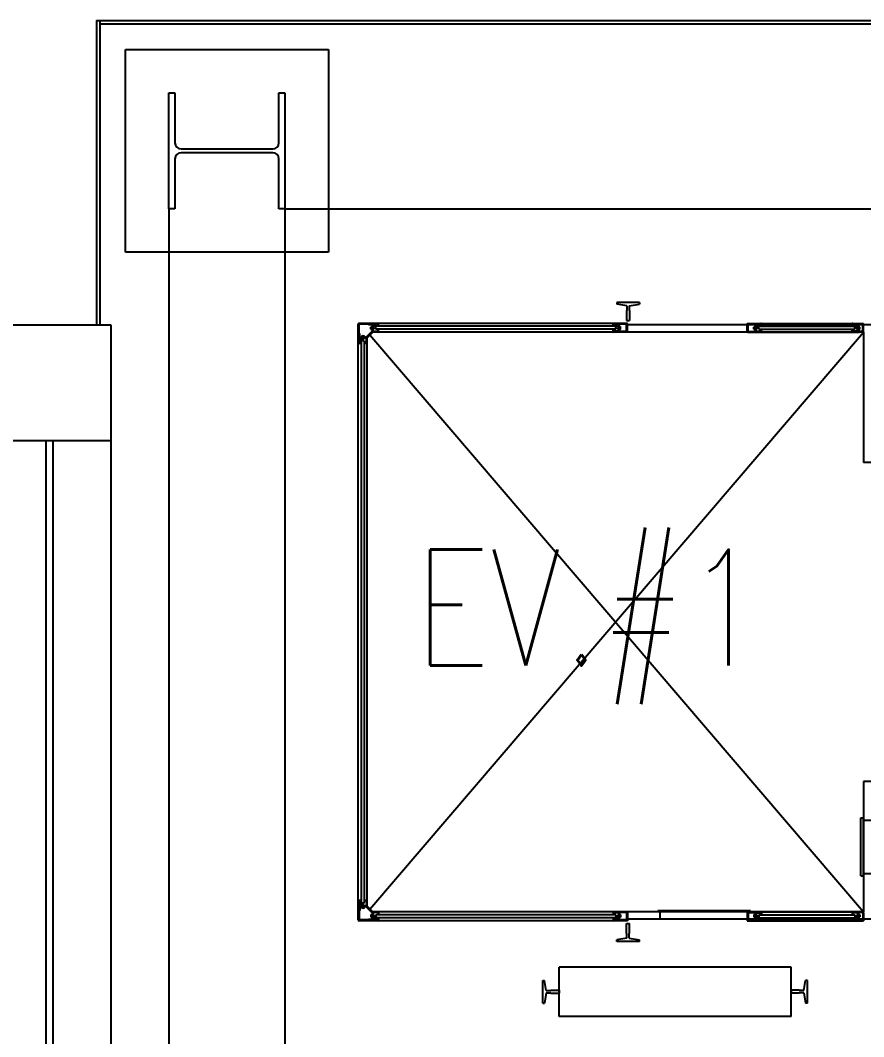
# Model space of a CAD drawing. Header units: millimetres. Extents: x 592430 to 684586, y -483905 to -416366.
# Drawn here: x 630671 to 633578, y -453513 to -450008 of the extents above; entities that cross this region are included whole.
import ezdxf
from ezdxf.enums import TextEntityAlignment as Align

# ---------------------------------------------------------------- set-up
doc = ezdxf.new("R2010")
doc.units = ezdxf.units.MM
doc.header["$LTSCALE"] = 500
for name, color, linetype in [('A-ELEV-FIXT', 5, 'Continuous'), ('ARCH', 9, 'Continuous'), ('TXT', 7, 'Continuous')]:
    doc.layers.add(name, color=color, linetype=linetype)
doc.styles.add('GHD', font='simple.shx', dxfattribs={"bigfont": 'whgtxt.shx'})

msp = doc.modelspace()

# ---------------------------------------------------------------- linework, layer by layer
at = {"layer": 'A-ELEV-FIXT', "color": 9}
for p, q in [((632726.8, -450981.5), (632726.8, -450987.5)), ((632804.8, -450981.5), (632726.8, -450981.5)), ((632761.8, -450993.5), (632726.8, -450987.5)), ((632769.8, -450993.5), (632804.8, -450987.5)), ((632804.8, -450981.5), (632804.8, -450987.5)), ((632760.8, -451009.5), (632760.8, -451043.5)), ((632761.8, -451009.5), (632760.8, -451009.5)), ((632761.8, -450993.5), (632761.8, -451009.5)), ((632769.8, -450993.5), (632769.8, -451009.5)), ((632770.8, -451009.5), (632769.8, -451009.5)), ((632770.8, -451009.5), (632770.8, -451043.5)), ((631835.8, -453111), (631835.8, -451056)), ((631837.3, -451121), (631837.3, -451056)), ((632763.8, -451053.5), (631838.3, -451053.5)), ((631903.3, -451055), (631838.3, -451055)), ((631838.9, -451100.9), (631838.9, -451057.6)), ((631883.2, -451056.6), (631839.9, -451056.6)), ((631870.8, -451058.2), (631870.8, -451056.6)), ((631883.2, -451058.2), (631870.8, -451058.2)), ((631879.3, -451056.6), (631879.3, -451055)), ((631904.3, -451063.5), (631904.3, -451056)), ((631905.8, -451063.5), (631905.8, -451056)), ((632713.8, -451063.5), (632713.8, -451056)), ((632715.3, -451063.5), (632715.3, -451056)), ((632763.8, -451055), (632716.3, -451055)), ((632733.8, -451079.4), (632733.8, -451057.6)), ((632735.4, -451079.4), (632735.4, -451057.6)), ((632759.7, -451056.6), (632736.4, -451056.6)), ((632760.7, -451080), (632760.7, -451057.6)), ((632760.8, -451043.5), (632770.8, -451043.5)), ((632762.3, -451081), (632762.3, -451057.6)), ((632763.8, -451055), (632763.8, -451053.5)), ((633176.1, -451053.5), (633577.8, -451053.5)), ((633176.1, -451055), (633176.1, -451053.5)), ((633176.1, -451055), (633223.6, -451055)), ((633177.6, -451081), (633177.6, -451057.6)), ((633179.2, -451080), (633179.2, -451057.6)), ((633180.2, -451056.6), (633203.5, -451056.6)), ((633204.5, -451079.4), (633204.5, -451057.6)), ((633206.1, -451079.4), (633206.1, -451057.6)), ((633224.6, -451063.5), (633224.6, -451056)), ((633226.1, -451063.5), (633226.1, -451056)), ((633537.8, -451063.5), (633537.8, -451056)), ((633539.3, -451063.5), (633539.3, -451056)), ((633577.8, -451055), (633540.3, -451055)), ((633557.8, -451079.4), (633557.8, -451057.6)), ((633559.4, -451079.4), (633559.4, -451057.6)), ((633573.7, -451056.6), (633560.4, -451056.6)), ((633574.7, -451080), (633574.7, -451057.6)), ((633576.3, -451081), (633576.3, -451057.6)), ((633577.8, -451055), (633577.8, -451053.5)), ((631840.5, -451088.5), (631838.9, -451088.5)), ((631840.5, -451100.9), (631840.5, -451088.5)), ((631863.3, -451101.6), (631883.9, -451081)), ((631864.4, -451102.7), (631885, -451082.1)), ((631866.1, -451103.2), (631885.5, -451083.7)), ((631875.8, -453073.5), (633577.8, -451083.5)), ((631875.8, -451093.5), (633577.8, -453083.5)), ((631879.4, -451073.3), (631879.4, -451066.4)), ((631880.2, -451065.2), (631882.9, -451065.2)), ((631882.9, -451067.5), (631880.2, -451067.5)), ((631882.9, -451072.2), (631880.2, -451072.2)), ((631880.2, -451074.5), (631882.9, -451074.5)), ((631884.2, -451064.9), (631882.9, -451064.9)), ((631882.9, -451074.9), (631882.9, -451064.9)), ((631884.2, -451069.9), (631882.9, -451068.6)), ((631884.2, -451071.1), (631882.9, -451069.9)), ((631884.2, -451074.9), (631882.9, -451074.9)), ((631884.2, -451080.3), (631884.2, -451059.2)), ((631885.8, -451080.3), (631885.8, -451059.2)), ((631887.4, -451077.9), (631885.8, -451077.9)), ((631903.3, -451082), (631886.2, -451082)), ((632761.3, -451083.5), (631886.2, -451083.5)), ((631887.4, -451077.9), (631887.4, -451064.5)), ((631889.7, -451067.4), (631887.4, -451067.4)), ((631890.5, -451068.2), (631887.4, -451068.2)), ((631890.5, -451071.6), (631887.4, -451071.6)), ((631889.7, -451072.4), (631887.4, -451072.4)), ((631900.8, -451061.9), (631888.4, -451061.9)), ((632731.2, -451063.5), (631888.4, -451063.5)), ((631889.7, -451067.4), (631890.5, -451068.2)), ((631889.7, -451072.4), (631889.7, -451067.4)), ((631890.5, -451071.6), (631889.7, -451072.4)), ((631890.5, -451071.6), (631890.5, -451068.2)), ((631895.8, -451073.5), (631895.8, -451063.5)), ((632723.8, -451073.5), (631895.8, -451073.5)), ((631900.8, -451063.5), (631900.8, -451061.9)), ((631904.3, -451081), (631904.3, -451073.5)), ((631905.8, -451081), (631905.8, -451073.5)), ((632713.8, -451081), (632713.8, -451073.5)), ((632715.3, -451081), (632715.3, -451073.5)), ((632761.3, -451082), (632716.3, -451082)), ((632732.8, -451080.4), (632716.8, -451080.4)), ((632716.8, -451082), (632716.8, -451080.4)), ((632731.2, -451061.9), (632718.8, -451061.9)), ((632718.8, -451063.5), (632718.8, -451061.9)), ((632723.8, -451073.5), (632723.8, -451063.5)), ((632729.9, -451067.4), (632729.1, -451068.2)), ((632729.1, -451071.6), (632729.1, -451068.2)), ((632729.1, -451068.2), (632732.2, -451068.2)), ((632729.1, -451071.6), (632732.2, -451071.6)), ((632729.1, -451071.6), (632729.9, -451072.4)), ((632729.9, -451072.4), (632729.9, -451067.4)), ((632729.9, -451067.4), (632732.2, -451067.4)), ((632729.9, -451072.4), (632732.2, -451072.4)), ((632732.2, -451077.9), (632732.2, -451064.5)), ((632732.2, -451077.9), (632732.2, -451064.5)), ((632732.2, -451077.9), (632733.8, -451077.9)), ((632735.4, -451064.9), (632736.7, -451064.9)), ((632735.4, -451069.9), (632736.7, -451068.6)), ((632735.4, -451071.1), (632736.7, -451069.9)), ((632735.4, -451074.9), (632736.7, -451074.9)), ((632736.7, -451074.9), (632736.7, -451064.9)), ((632739.4, -451065.2), (632736.7, -451065.2)), ((632736.7, -451067.5), (632739.4, -451067.5)), ((632736.7, -451072.2), (632739.4, -451072.2)), ((632739.4, -451074.5), (632736.7, -451074.5)), ((632740.2, -451073.3), (632740.2, -451066.4)), ((632762.3, -451080), (632760.7, -451080)), ((633577.8, -451083.5), (632761.3, -451083.5)), ((632763.8, -451058.5), (632762.3, -451058.5)), ((633717.8, -451058.5), (632763.8, -451058.5)), ((632763.8, -451081), (632763.8, -451058.5)), ((633176.1, -451081), (633176.1, -451058.5)), ((633176.1, -451058.5), (633177.6, -451058.5)), ((633176.1, -451058.5), (633177.6, -451058.5)), ((633177.6, -451080), (633179.2, -451080)), ((633178.6, -451082), (633223.6, -451082)), ((633178.6, -451083.5), (633564, -451083.5)), ((633199.7, -451073.3), (633199.7, -451066.4)), ((633200.5, -451065.2), (633203.2, -451065.2)), ((633203.2, -451067.5), (633200.5, -451067.5)), ((633203.2, -451072.2), (633200.5, -451072.2)), ((633200.5, -451074.5), (633203.2, -451074.5)), ((633203.2, -451074.9), (633203.2, -451064.9)), ((633204.5, -451064.9), (633203.2, -451064.9)), ((633204.5, -451069.9), (633203.2, -451068.6)), ((633204.5, -451071.1), (633203.2, -451069.9)), ((633204.5, -451074.9), (633203.2, -451074.9)), ((633207.7, -451077.9), (633206.1, -451077.9)), ((633207.1, -451080.4), (633223.1, -451080.4)), ((633207.7, -451077.9), (633207.7, -451064.5)), ((633207.7, -451077.9), (633207.7, -451064.5)), ((633210, -451067.4), (633207.7, -451067.4)), ((633210.8, -451068.2), (633207.7, -451068.2)), ((633210.8, -451071.6), (633207.7, -451071.6)), ((633210, -451072.4), (633207.7, -451072.4)), ((633208.7, -451061.9), (633221.1, -451061.9)), ((633208.7, -451063.5), (633555.2, -451063.5)), ((633210, -451072.4), (633210, -451067.4)), ((633210, -451067.4), (633210.8, -451068.2)), ((633210.8, -451071.6), (633210, -451072.4)), ((633210.8, -451071.6), (633210.8, -451068.2)), ((633216.1, -451073.5), (633216.1, -451063.5)), ((633216.1, -451073.5), (633547.8, -451073.5)), ((633221.1, -451063.5), (633221.1, -451061.9)), ((633223.1, -451082), (633223.1, -451080.4)), ((633224.6, -451081), (633224.6, -451073.5)), ((633226.1, -451081), (633226.1, -451073.5)), ((633537.8, -451081), (633537.8, -451073.5)), ((633539.3, -451081), (633539.3, -451073.5)), ((633575.3, -451082), (633540.3, -451082)), ((633540.8, -451082), (633540.8, -451080.4)), ((633556.8, -451080.4), (633540.8, -451080.4)), ((633542.8, -451063.5), (633542.8, -451061.9)), ((633555.2, -451061.9), (633542.8, -451061.9)), ((633547.8, -451073.5), (633547.8, -451063.5)), ((633553.9, -451067.4), (633553.1, -451068.2)), ((633553.1, -451071.6), (633553.1, -451068.2)), ((633553.1, -451068.2), (633556.2, -451068.2)), ((633553.1, -451071.6), (633556.2, -451071.6)), ((633553.1, -451071.6), (633553.9, -451072.4)), ((633553.9, -451067.4), (633556.2, -451067.4)), ((633553.9, -451072.4), (633553.9, -451067.4)), ((633553.9, -451072.4), (633556.2, -451072.4)), ((633556.2, -451077.9), (633556.2, -451064.5)), ((633556.2, -451077.9), (633556.2, -451064.5)), ((633556.2, -451077.9), (633557.8, -451077.9)), ((633559.4, -451064.9), (633560.7, -451064.9)), ((633559.4, -451069.9), (633560.7, -451068.6)), ((633559.4, -451071.1), (633560.7, -451069.9)), ((633559.4, -451074.9), (633560.7, -451074.9)), ((633560.7, -451074.9), (633560.7, -451064.9)), ((633563.4, -451065.2), (633560.7, -451065.2)), ((633560.7, -451067.5), (633563.4, -451067.5)), ((633560.7, -451072.2), (633563.4, -451072.2)), ((633563.4, -451074.5), (633560.7, -451074.5)), ((633564.2, -451073.3), (633564.2, -451066.4)), ((633576.3, -451080), (633574.7, -451080)), ((633577.8, -451058.5), (633576.3, -451058.5)), ((633577.8, -451081), (633577.8, -451058.5)), ((633577.8, -451083.5), (633577.8, -451533.5)), ((631838.9, -451097), (631837.3, -451097)), ((631845.8, -451122), (631838.3, -451122)), ((631845.8, -451123.5), (631838.3, -451123.5)), ((631862.6, -451101.9), (631841.5, -451101.9)), ((631862.6, -451103.5), (631841.5, -451103.5)), ((631844.2, -451118.5), (631844.2, -451106.1)), ((631845.8, -451118.5), (631844.2, -451118.5)), ((631845.8, -451106.1), (631845.8, -453060.8)), ((631855.8, -451113.5), (631845.8, -451113.5)), ((631860.2, -451105.1), (631846.8, -451105.1)), ((631847.2, -451101.9), (631847.2, -451100.6)), ((631857.2, -451100.6), (631847.2, -451100.6)), ((631847.5, -451097.9), (631847.5, -451100.6)), ((631855.6, -451097.1), (631848.7, -451097.1)), ((631849.7, -451107.4), (631849.7, -451105.1)), ((631849.7, -451107.4), (631850.5, -451108.2)), ((631854.7, -451107.4), (631849.7, -451107.4)), ((631849.9, -451100.6), (631849.9, -451097.9)), ((631850.5, -451108.2), (631850.5, -451105.1)), ((631853.9, -451108.2), (631850.5, -451108.2)), ((631852.2, -451101.9), (631851, -451100.6)), ((631853.4, -451101.9), (631852.2, -451100.6)), ((631853.9, -451108.2), (631853.9, -451105.1)), ((631853.9, -451108.2), (631854.7, -451107.4)), ((631854.5, -451100.6), (631854.5, -451097.9)), ((631854.7, -451107.4), (631854.7, -451105.1)), ((631855.8, -451113.5), (631855.8, -453053.4)), ((631863.3, -451122), (631855.8, -451122)), ((631863.3, -451123.5), (631855.8, -451123.5)), ((631856.8, -451097.9), (631856.8, -451100.6)), ((631857.2, -451101.9), (631857.2, -451100.6)), ((631860.2, -451105.1), (631860.2, -451103.5)), ((631864.3, -451121), (631864.3, -451103.9)), ((631865.8, -453063), (631865.8, -451103.9)), ((633657.8, -451533.5), (633577.8, -451533.5)), ((633577.8, -452633.5), (633577.8, -453083.5)), ((633657.8, -452633.5), (633577.8, -452633.5)), ((633568.1, -452958.5), (633568.1, -452758.4)), ((633568.1, -452758.4), (633577.8, -452758.4)), ((633577.8, -452958.5), (633577.8, -452758.4)), ((633577.8, -452766.4), (633629.8, -452766.4)), ((633577.8, -452950.5), (633629.8, -452950.5)), ((633568.1, -452958.5), (633577.8, -452958.5)), ((631837.3, -453046), (631837.3, -453111)), ((631845.8, -453043.5), (631838.3, -453043.5)), ((631845.8, -453045), (631838.3, -453045)), ((631844.2, -453048.5), (631844.2, -453060.9)), ((631845.8, -453048.5), (631844.2, -453048.5)), ((631855.8, -453053.5), (631845.8, -453053.5)), ((631863.3, -453043.5), (631855.8, -453043.5)), ((631863.3, -453045), (631855.8, -453045)), ((631864.3, -453046), (631864.3, -453063)), ((631838.9, -453070), (631837.3, -453070)), ((631838.9, -453066.1), (631838.9, -453109.4)), ((631840.5, -453078.5), (631838.9, -453078.5)), ((631840.5, -453066.1), (631840.5, -453078.5)), ((631862.6, -453063.5), (631841.5, -453063.5)), ((631862.6, -453065.1), (631841.5, -453065.1)), ((631860.2, -453061.9), (631846.8, -453061.9)), ((631847.2, -453065.1), (631847.2, -453066.4)), ((631857.2, -453066.4), (631847.2, -453066.4)), ((631847.5, -453069.1), (631847.5, -453066.4)), ((631855.6, -453069.9), (631848.7, -453069.9)), ((631849.7, -453059.6), (631850.5, -453058.8)), ((631849.7, -453059.6), (631849.7, -453061.9)), ((631854.7, -453059.6), (631849.7, -453059.6)), ((631849.9, -453066.4), (631849.9, -453069.1)), ((631850.5, -453058.8), (631850.5, -453061.9)), ((631853.9, -453058.8), (631850.5, -453058.8)), ((631852.2, -453065.1), (631851, -453066.4)), ((631853.4, -453065.1), (631852.2, -453066.4)), ((631853.9, -453058.8), (631854.7, -453059.6)), ((631853.9, -453058.8), (631853.9, -453061.9)), ((631854.5, -453066.4), (631854.5, -453069.1)), ((631854.7, -453059.6), (631854.7, -453061.9)), ((631856.8, -453069.1), (631856.8, -453066.4)), ((631857.2, -453065.1), (631857.2, -453066.4)), ((631860.2, -453061.9), (631860.2, -453063.5)), ((631863.3, -453065.3), (631883.9, -453085.9)), ((631864.4, -453064.2), (631885, -453084.8)), ((631866.1, -453063.7), (631885.5, -453083.2)), ((631884.2, -453086.7), (631884.2, -453107.8)), ((631885.8, -453086.7), (631885.8, -453107.8)), ((631887.4, -453089.1), (631885.8, -453089.1)), ((633577.8, -453083.5), (631886.2, -453083.5)), ((632761.3, -453083.5), (631886.2, -453083.5)), ((631903.3, -453085), (631886.2, -453085)), ((631887.4, -453089.1), (631887.4, -453102.5)), ((631904.3, -453086), (631904.3, -453093.5)), ((631905.8, -453086), (631905.8, -453093.5)), ((632713.8, -453086), (632713.8, -453093.5)), ((632715.3, -453086), (632715.3, -453093.5)), ((632761.3, -453085), (632716.3, -453085)), ((632716.8, -453085), (632716.8, -453086.6)), ((632732.8, -453086.6), (632716.8, -453086.6)), ((632732.2, -453089.1), (632733.8, -453089.1)), ((632732.2, -453089.1), (632732.2, -453102.5)), ((632732.2, -453089.1), (632732.2, -453102.5)), ((632733.8, -453087.6), (632733.8, -453109.4)), ((632735.4, -453087.6), (632735.4, -453109.4)), ((632760.7, -453087), (632760.7, -453109.4)), ((632762.3, -453087), (632760.7, -453087)), ((632762.3, -453086), (632762.3, -453109.4)), ((632763.8, -453086), (632763.8, -453108.5)), ((633187.8, -453079.5), (632867.8, -453079.5)), ((633187.8, -453079.5), (632867.8, -453079.5)), ((632867.8, -453079.5), (632867.8, -453083.5)), ((632867.8, -453079.5), (632867.8, -453083.5)), ((633187.8, -453083.5), (632867.8, -453083.5)), ((633187.8, -453083.5), (632867.8, -453083.5)), ((632875.8, -453083.5), (632875.8, -453108.5)), ((632875.8, -453083.5), (632875.8, -453108.5)), ((633176.1, -453086), (633176.1, -453108.5)), ((633177.6, -453086), (633177.6, -453109.4)), ((633177.6, -453087), (633179.2, -453087)), ((633178.6, -453083.5), (633564, -453083.5)), ((633178.6, -453085), (633223.6, -453085)), ((633179.2, -453087), (633179.2, -453109.4)), ((633179.8, -453083.5), (633179.8, -453108.5)), ((633179.8, -453083.5), (633179.8, -453108.5)), ((633187.8, -453079.5), (633187.8, -453083.5)), ((633187.8, -453079.5), (633187.8, -453083.5)), ((633204.5, -453087.6), (633204.5, -453109.4)), ((633206.1, -453087.6), (633206.1, -453109.4)), ((633207.7, -453089.1), (633206.1, -453089.1)), ((633207.1, -453086.6), (633223.1, -453086.6)), ((633207.7, -453089.1), (633207.7, -453102.5)), ((633207.7, -453089.1), (633207.7, -453102.5)), ((633223.1, -453085), (633223.1, -453086.6)), ((633224.6, -453086), (633224.6, -453093.5)), ((633226.1, -453086), (633226.1, -453093.5)), ((633537.8, -453086), (633537.8, -453093.5)), ((633539.3, -453086), (633539.3, -453093.5)), ((633575.3, -453085), (633540.3, -453085)), ((633540.8, -453085), (633540.8, -453086.6)), ((633556.8, -453086.6), (633540.8, -453086.6)), ((633556.2, -453089.1), (633556.2, -453102.5)), ((633556.2, -453089.1), (633556.2, -453102.5)), ((633556.2, -453089.1), (633557.8, -453089.1)), ((633557.8, -453087.6), (633557.8, -453109.4)), ((633559.4, -453087.6), (633559.4, -453109.4)), ((633574.7, -453087), (633574.7, -453109.4)), ((633576.3, -453087), (633574.7, -453087)), ((633576.3, -453086), (633576.3, -453109.4)), ((633577.8, -453086), (633577.8, -453108.5)), ((631903.3, -453112), (631838.3, -453112)), ((632763.8, -453113.5), (631838.3, -453113.5)), ((631883.2, -453110.4), (631839.9, -453110.4)), ((631883.2, -453108.8), (631870.8, -453108.8)), ((631870.8, -453108.8), (631870.8, -453110.4)), ((631879.3, -453110.4), (631879.3, -453112)), ((631879.4, -453093.6), (631879.4, -453100.5)), ((631880.2, -453092.4), (631882.9, -453092.4)), ((631882.9, -453094.7), (631880.2, -453094.7)), ((631882.9, -453099.4), (631880.2, -453099.4)), ((631880.2, -453101.7), (631882.9, -453101.7)), ((631884.2, -453092.1), (631882.9, -453092.1)), ((631882.9, -453092.1), (631882.9, -453102.1)), ((631884.2, -453095.8), (631882.9, -453097.1)), ((631884.2, -453097.1), (631882.9, -453098.3)), ((631884.2, -453102.1), (631882.9, -453102.1)), ((631889.7, -453094.6), (631887.4, -453094.6)), ((631890.5, -453095.4), (631887.4, -453095.4)), ((631890.5, -453098.8), (631887.4, -453098.8)), ((631889.7, -453099.6), (631887.4, -453099.6)), ((632731.2, -453103.5), (631888.4, -453103.5)), ((631900.8, -453105.1), (631888.4, -453105.1)), ((631890.5, -453095.4), (631889.7, -453094.6)), ((631889.7, -453094.6), (631889.7, -453099.6)), ((631889.7, -453099.6), (631890.5, -453098.8)), ((631890.5, -453095.4), (631890.5, -453098.8)), ((632723.8, -453093.5), (631895.8, -453093.5)), ((631895.8, -453093.5), (631895.8, -453103.5)), ((631900.8, -453103.5), (631900.8, -453105.1)), ((631904.3, -453103.5), (631904.3, -453111)), ((631905.8, -453103.5), (631905.8, -453111)), ((632713.8, -453103.5), (632713.8, -453111)), ((632715.3, -453103.5), (632715.3, -453111)), ((632763.8, -453112), (632716.3, -453112)), ((632718.8, -453103.5), (632718.8, -453105.1)), ((632731.2, -453105.1), (632718.8, -453105.1)), ((632723.8, -453093.5), (632723.8, -453103.5)), ((632729.1, -453095.4), (632729.9, -453094.6)), ((632729.1, -453095.4), (632732.2, -453095.4)), ((632729.1, -453095.4), (632729.1, -453098.8)), ((632729.9, -453099.6), (632729.1, -453098.8)), ((632729.1, -453098.8), (632732.2, -453098.8)), ((632729.9, -453094.6), (632732.2, -453094.6)), ((632729.9, -453094.6), (632729.9, -453099.6)), ((632729.9, -453099.6), (632732.2, -453099.6)), ((632735.4, -453092.1), (632736.7, -453092.1)), ((632735.4, -453095.8), (632736.7, -453097.1)), ((632735.4, -453097.1), (632736.7, -453098.3)), ((632735.4, -453102.1), (632736.7, -453102.1)), ((632759.7, -453110.4), (632736.4, -453110.4)), ((632736.7, -453092.1), (632736.7, -453102.1)), ((632739.4, -453092.4), (632736.7, -453092.4)), ((632736.7, -453094.7), (632739.4, -453094.7)), ((632736.7, -453099.4), (632739.4, -453099.4)), ((632739.4, -453101.7), (632736.7, -453101.7)), ((632740.2, -453093.6), (632740.2, -453100.5)), ((632760.8, -453123.5), (632770.8, -453123.5)), ((632760.8, -453157.5), (632760.8, -453123.5)), ((632763.8, -453108.5), (632762.3, -453108.5)), ((633717.8, -453108.5), (632763.8, -453108.5)), ((632763.8, -453112), (632763.8, -453113.5)), ((632770.8, -453157.5), (632770.8, -453123.5)), ((633179.8, -453108.5), (632875.8, -453108.5)), ((633179.8, -453108.5), (632875.8, -453108.5)), ((633176.1, -453108.5), (633177.6, -453108.5)), ((633176.1, -453108.5), (633177.6, -453108.5)), ((633176.1, -453112), (633176.1, -453113.5)), ((633176.1, -453112), (633223.6, -453112)), ((633176.1, -453113.5), (633577.8, -453113.5)), ((633180.2, -453110.4), (633203.5, -453110.4)), ((633199.7, -453093.6), (633199.7, -453100.5)), ((633200.5, -453092.4), (633203.2, -453092.4)), ((633203.2, -453094.7), (633200.5, -453094.7)), ((633203.2, -453099.4), (633200.5, -453099.4)), ((633200.5, -453101.7), (633203.2, -453101.7)), ((633203.2, -453092.1), (633203.2, -453102.1)), ((633204.5, -453092.1), (633203.2, -453092.1)), ((633204.5, -453095.8), (633203.2, -453097.1)), ((633204.5, -453097.1), (633203.2, -453098.3)), ((633204.5, -453102.1), (633203.2, -453102.1)), ((633210, -453094.6), (633207.7, -453094.6)), ((633210.8, -453095.4), (633207.7, -453095.4)), ((633210.8, -453098.8), (633207.7, -453098.8)), ((633210, -453099.6), (633207.7, -453099.6)), ((633208.7, -453103.5), (633555.2, -453103.5)), ((633208.7, -453105.1), (633221.1, -453105.1)), ((633210, -453094.6), (633210, -453099.6)), ((633210.8, -453095.4), (633210, -453094.6)), ((633210, -453099.6), (633210.8, -453098.8)), ((633210.8, -453095.4), (633210.8, -453098.8)), ((633216.1, -453093.5), (633547.8, -453093.5)), ((633216.1, -453093.5), (633216.1, -453103.5)), ((633221.1, -453103.5), (633221.1, -453105.1)), ((633224.6, -453103.5), (633224.6, -453111)), ((633226.1, -453103.5), (633226.1, -453111)), ((633537.8, -453103.5), (633537.8, -453111)), ((633539.3, -453103.5), (633539.3, -453111)), ((633577.8, -453112), (633540.3, -453112)), ((633542.8, -453103.5), (633542.8, -453105.1)), ((633555.2, -453105.1), (633542.8, -453105.1)), ((633547.8, -453093.5), (633547.8, -453103.5)), ((633553.1, -453095.4), (633553.9, -453094.6)), ((633553.1, -453095.4), (633556.2, -453095.4)), ((633553.1, -453095.4), (633553.1, -453098.8)), ((633553.9, -453099.6), (633553.1, -453098.8)), ((633553.1, -453098.8), (633556.2, -453098.8)), ((633553.9, -453094.6), (633553.9, -453099.6)), ((633553.9, -453094.6), (633556.2, -453094.6)), ((633553.9, -453099.6), (633556.2, -453099.6)), ((633559.4, -453092.1), (633560.7, -453092.1)), ((633559.4, -453095.8), (633560.7, -453097.1)), ((633559.4, -453097.1), (633560.7, -453098.3)), ((633559.4, -453102.1), (633560.7, -453102.1)), ((633573.7, -453110.4), (633560.4, -453110.4)), ((633560.7, -453092.1), (633560.7, -453102.1)), ((633563.4, -453092.4), (633560.7, -453092.4)), ((633560.7, -453094.7), (633563.4, -453094.7)), ((633560.7, -453099.4), (633563.4, -453099.4)), ((633563.4, -453101.7), (633560.7, -453101.7)), ((633564.2, -453093.6), (633564.2, -453100.5)), ((633577.8, -453108.5), (633576.3, -453108.5)), ((633577.8, -453112), (633577.8, -453113.5)), ((632761.8, -453157.5), (632760.8, -453157.5)), ((632761.8, -453173.5), (632761.8, -453157.5)), ((632769.8, -453173.5), (632769.8, -453157.5)), ((632770.8, -453157.5), (632769.8, -453157.5)), ((632761.8, -453173.5), (632726.8, -453179.5)), ((632726.8, -453185.5), (632726.8, -453179.5)), ((632804.8, -453185.5), (632726.8, -453185.5)), ((632769.8, -453173.5), (632804.8, -453179.5)), ((632804.8, -453185.5), (632804.8, -453179.5)), ((633327.8, -453273.5), (632527.8, -453273.5)), ((632527.8, -453443.5), (632527.8, -453273.5)), ((633327.8, -453443.5), (633327.8, -453273.5)), ((632471.8, -453397.5), (632471.8, -453319.5)), ((632471.8, -453319.5), (632477.8, -453319.5)), ((632471.8, -453397.5), (632471.8, -453319.5)), ((632471.8, -453319.5), (632477.8, -453319.5)), ((632483.8, -453354.5), (632477.8, -453319.5)), ((632483.8, -453354.5), (632477.8, -453319.5)), ((633371.8, -453354.5), (633377.8, -453319.5)), ((633371.8, -453354.5), (633377.8, -453319.5)), ((633383.8, -453319.5), (633377.8, -453319.5)), ((633383.8, -453319.5), (633377.8, -453319.5)), ((633383.8, -453397.5), (633383.8, -453319.5)), ((633383.8, -453397.5), (633383.8, -453319.5)), ((632483.8, -453362.5), (632477.8, -453397.5)), ((632483.8, -453362.5), (632477.8, -453397.5)), ((632483.8, -453354.5), (632499.8, -453354.5)), ((632483.8, -453354.5), (632499.8, -453354.5)), ((632483.8, -453362.5), (632499.8, -453362.5)), ((632483.8, -453362.5), (632499.8, -453362.5)), ((632499.8, -453353.5), (632527.8, -453353.5)), ((632499.8, -453354.5), (632499.8, -453353.5)), ((632499.8, -453353.5), (632527.8, -453353.5)), ((632499.8, -453354.5), (632499.8, -453353.5)), ((632499.8, -453363.5), (632499.8, -453362.5)), ((632499.8, -453363.5), (632499.8, -453362.5)), ((632499.8, -453363.5), (632527.8, -453363.5)), ((632499.8, -453363.5), (632527.8, -453363.5)), ((632527.8, -453353.5), (632527.8, -453363.5)), ((632527.8, -453353.5), (632527.8, -453363.5)), ((633355.8, -453353.5), (633327.8, -453353.5)), ((633327.8, -453353.5), (633327.8, -453363.5)), ((633355.8, -453353.5), (633327.8, -453353.5)), ((633327.8, -453353.5), (633327.8, -453363.5)), ((633355.8, -453363.5), (633327.8, -453363.5)), ((633355.8, -453363.5), (633327.8, -453363.5)), ((633355.8, -453354.5), (633355.8, -453353.5)), ((633355.8, -453354.5), (633355.8, -453353.5)), ((633371.8, -453354.5), (633355.8, -453354.5)), ((633371.8, -453354.5), (633355.8, -453354.5)), ((633371.8, -453362.5), (633355.8, -453362.5)), ((633355.8, -453363.5), (633355.8, -453362.5)), ((633371.8, -453362.5), (633355.8, -453362.5)), ((633355.8, -453363.5), (633355.8, -453362.5)), ((633371.8, -453362.5), (633377.8, -453397.5)), ((633371.8, -453362.5), (633377.8, -453397.5)), ((632471.8, -453397.5), (632477.8, -453397.5)), ((632471.8, -453397.5), (632477.8, -453397.5)), ((633383.8, -453397.5), (633377.8, -453397.5)), ((633383.8, -453397.5), (633377.8, -453397.5)), ((633327.8, -453443.5), (632527.8, -453443.5))]:
    msp.add_line(p, q, dxfattribs=at)
for centre, radius, start, end in [((631838.3, -451056), 2.5, 90, 180), ((631838.3, -451056), 1, 90, 180), ((631839.9, -451057.6), 2.6, 90, 180), ((631839.9, -451057.6), 1, 90, 180), ((631883.2, -451059.2), 2.6, 0, 90), ((631883.2, -451059.2), 1, 0, 90), ((631903.3, -451056), 2.5, 0, 90), ((631903.3, -451056), 1, 0, 90), ((632716.3, -451056), 2.5, 90, 180), ((632716.3, -451056), 1, 90, 180), ((632736.4, -451057.6), 2.6, 90, 180), ((632736.4, -451057.6), 1, 90, 180), ((632759.7, -451057.6), 2.6, 0, 90), ((632759.7, -451057.6), 1, 0, 90), ((633180.2, -451057.6), 2.6, 90, 180), ((633180.2, -451057.6), 2.6, 90, 180), ((633180.2, -451057.6), 1, 90, 180), ((633180.2, -451057.6), 1, 90, 180), ((633203.5, -451057.6), 2.6, 0, 90), ((633203.5, -451057.6), 1, 0, 90), ((633223.6, -451056), 2.5, 0, 90), ((633223.6, -451056), 1, 0, 90), ((633540.3, -451056), 2.5, 90, 180), ((633540.3, -451056), 1, 90, 180), ((633560.4, -451057.6), 2.6, 90, 180), ((633560.4, -451057.6), 1, 90, 180), ((633573.7, -451057.6), 2.6, 0, 90), ((633573.7, -451057.6), 1, 0, 90), ((631880.6, -451066.4), 1.23, 110.57, 249.43), ((631883.1, -451069.9), 3.73, 141.7868, 218.2132), ((631880.6, -451073.3), 1.23, 110.57, 249.43), ((631883.2, -451080.3), 1, 315, 0), ((631886.2, -451084.5), 2.5, 90, 135), ((631883.2, -451080.3), 2.6, 315, 0), ((631886.2, -451084.5), 1, 90, 135), ((631888.4, -451064.5), 2.6, 90, 180), ((631888.4, -451064.5), 1, 90, 180), ((631903.3, -451081), 2.5, 270, 0), ((631903.3, -451081), 1, 270, 0), ((632716.3, -451081), 2.5, 180, 270), ((632716.3, -451081), 1, 180, 270), ((632731.2, -451064.5), 2.6, 0, 90), ((632731.2, -451064.5), 1, 0, 90), ((632732.8, -451079.4), 1, 270, 0), ((632732.8, -451079.4), 2.6, 270, 0), ((632738.9, -451066.4), 1.23, 290.57, 69.43), ((632736.4, -451069.9), 3.73, 321.7868, 38.2132), ((632738.9, -451073.3), 1.23, 290.57, 69.43), ((632761.3, -451081), 1, 270, 0), ((632761.3, -451081), 2.5, 270, 0), ((633178.6, -451081), 2.5, 180, 270), ((633178.6, -451081), 2.5, 180, 270), ((633178.6, -451081), 1, 180, 270), ((633200.9, -451066.4), 1.23, 110.57, 249.43), ((633203.4, -451069.9), 3.73, 141.7868, 218.2132), ((633200.9, -451073.3), 1.23, 110.57, 249.43), ((633207.1, -451079.4), 2.6, 180, 270), ((633208.7, -451064.5), 2.6, 90, 180), ((633207.1, -451079.4), 1, 180, 270), ((633208.7, -451064.5), 1, 90, 180), ((633223.6, -451081), 1, 270, 0), ((633223.6, -451081), 2.5, 270, 0), ((633540.3, -451081), 2.5, 180, 270), ((633540.3, -451081), 1, 180, 270), ((633555.2, -451064.5), 2.6, 0, 90), ((633555.2, -451064.5), 1, 0, 90), ((633556.8, -451079.4), 1, 270, 0), ((633556.8, -451079.4), 2.6, 270, 0), ((633563, -451066.4), 1.23, 290.57, 69.43), ((633560.5, -451069.9), 3.73, 321.7868, 38.2132), ((633563, -451073.3), 1.23, 290.57, 69.43), ((633575.3, -451081), 1, 270, 0), ((633575.3, -451081), 2.5, 270, 0), ((631838.3, -451121), 2.5, 180, 270), ((631838.3, -451121), 1, 180, 270), ((631841.5, -451100.9), 2.6, 180, 270), ((631841.5, -451100.9), 1, 180, 270), ((631846.8, -451106.1), 2.6, 90, 180), ((631846.8, -451106.1), 1, 90, 180), ((631848.7, -451098.3), 1.23, 20.57, 159.43), ((631852.2, -451100.8), 3.73, 51.7868, 128.2132), ((631855.6, -451098.3), 1.23, 20.57, 159.43), ((631862.6, -451100.9), 1, 270, 315), ((631862.6, -451100.9), 2.6, 270, 315), ((631863.3, -451121), 2.5, 270, 0), ((631863.3, -451121), 1, 270, 0), ((631866.8, -451103.9), 2.5, 135, 180), ((631866.8, -451103.9), 1, 135, 180), ((631838.3, -453046), 2.5, 90, 180), ((631838.3, -453046), 1, 90, 180), ((631863.3, -453046), 2.5, 0, 90), ((631863.3, -453046), 1, 0, 90), ((631841.5, -453066.1), 2.6, 90, 180), ((631841.5, -453066.1), 1, 90, 180), ((631846.8, -453060.9), 2.6, 180, 270), ((631846.8, -453060.9), 1, 180, 270), ((631848.7, -453068.6), 1.23, 200.57, 339.43), ((631852.2, -453066.1), 3.73, 231.7868, 308.2132), ((631855.6, -453068.6), 1.23, 200.57, 339.43), ((631862.6, -453066.1), 2.6, 45, 90), ((631862.6, -453066.1), 1, 45, 90), ((631866.8, -453063), 2.5, 180, 225), ((631866.8, -453063), 1, 180, 225), ((631883.2, -453086.7), 1, 0, 45), ((631886.2, -453082.5), 2.5, 225, 270), ((631883.2, -453086.7), 2.6, 0, 45), ((631886.2, -453082.5), 1, 225, 270), ((631903.3, -453086), 2.5, 0, 90), ((631903.3, -453086), 1, 0, 90), ((632716.3, -453086), 2.5, 90, 180), ((632716.3, -453086), 1, 90, 180), ((632732.8, -453087.6), 2.6, 0, 90), ((632732.8, -453087.6), 1, 0, 90), ((632761.3, -453086), 2.5, 0, 90), ((632761.3, -453086), 1, 0, 90), ((633178.6, -453086), 2.5, 90, 180), ((633178.6, -453086), 1, 90, 180), ((633207.1, -453087.6), 2.6, 90, 180), ((633207.1, -453087.6), 1, 90, 180), ((633223.6, -453086), 2.5, 0, 90), ((633223.6, -453086), 1, 0, 90), ((633540.3, -453086), 2.5, 90, 180), ((633540.3, -453086), 1, 90, 180), ((633556.8, -453087.6), 2.6, 0, 90), ((633556.8, -453087.6), 1, 0, 90), ((633575.3, -453086), 2.5, 0, 90), ((633575.3, -453086), 1, 0, 90), ((631838.3, -453111), 2.5, 180, 270), ((631839.9, -453109.4), 2.6, 180, 270), ((631838.3, -453111), 1, 180, 270), ((631839.9, -453109.4), 1, 180, 270), ((631880.6, -453093.6), 1.23, 110.57, 249.43), ((631883.1, -453097.1), 3.73, 141.7868, 218.2132), ((631880.6, -453100.5), 1.23, 110.57, 249.43), ((631883.2, -453107.8), 2.6, 270, 0), ((631883.2, -453107.8), 1, 270, 0), ((631888.4, -453102.5), 2.6, 180, 270), ((631888.4, -453102.5), 1, 180, 270), ((631903.3, -453111), 1, 270, 0), ((631903.3, -453111), 2.5, 270, 0), ((632716.3, -453111), 2.5, 180, 270), ((632716.3, -453111), 1, 180, 270), ((632731.2, -453102.5), 2.6, 270, 0), ((632731.2, -453102.5), 1, 270, 0), ((632736.4, -453109.4), 2.6, 180, 270), ((632736.4, -453109.4), 1, 180, 270), ((632738.9, -453093.6), 1.23, 290.57, 69.43), ((632736.4, -453097.1), 3.73, 321.7868, 38.2132), ((632738.9, -453100.5), 1.23, 290.57, 69.43), ((632759.7, -453109.4), 2.6, 270, 0), ((632759.7, -453109.4), 1, 270, 0), ((633180.2, -453109.4), 2.6, 180, 270), ((633180.2, -453109.4), 1, 180, 270), ((633200.9, -453093.6), 1.23, 110.57, 249.43), ((633203.4, -453097.1), 3.73, 141.7868, 218.2132), ((633200.9, -453100.5), 1.23, 110.57, 249.43), ((633203.5, -453109.4), 1, 270, 0), ((633203.5, -453109.4), 2.6, 270, 0), ((633208.7, -453102.5), 2.6, 180, 270), ((633208.7, -453102.5), 1, 180, 270), ((633223.6, -453111), 2.5, 270, 0), ((633223.6, -453111), 1, 270, 0), ((633540.3, -453111), 2.5, 180, 270), ((633540.3, -453111), 1, 180, 270), ((633555.2, -453102.5), 2.6, 270, 0), ((633555.2, -453102.5), 1, 270, 0), ((633560.4, -453109.4), 2.6, 180, 270), ((633560.4, -453109.4), 1, 180, 270), ((633563, -453093.6), 1.23, 290.57, 69.43), ((633560.5, -453097.1), 3.73, 321.7868, 38.2132), ((633563, -453100.5), 1.23, 290.57, 69.43), ((633573.7, -453109.4), 1, 270, 0), ((633573.7, -453109.4), 2.6, 270, 0)]:
    msp.add_arc(centre, radius, start, end, dxfattribs=at)
at = {"layer": 'ARCH', "color": 9}
for p, q in [((630932.8, -450008.5), (634137.8, -450008.5)), ((630932.8, -450008.5), (630932.8, -451058.4)), ((630944.8, -450008.5, 0), (630944.8, -451058.4, 0)), ((630944.8, -450020.5), (634125.8, -450020.5)), ((631032.8, -450108.5), (631732.8, -450108.5)), ((631032.8, -450808.5), (631032.8, -450108.5)), ((631732.8, -450108.5), (631732.8, -450808.5)), ((631182.8, -450258.5), (631203.8, -450258.5)), ((631182.8, -450658.5), (631182.8, -450258.5)), ((631203.8, -450258.5), (631203.8, -450431)), ((631561.8, -450431), (631561.8, -450258.5)), ((631561.8, -450258.5), (631582.8, -450258.5)), ((631582.8, -450258.5), (631582.8, -450658.5)), ((631224.8, -450452), (631540.8, -450452)), ((631203.8, -450486), (631203.8, -450658.5)), ((631540.8, -450465), (631224.8, -450465)), ((631561.8, -450658.5), (631561.8, -450486)), ((631203.8, -450658.5), (631182.8, -450658.5)), ((631182.8, -450658.5), (631182.8, -460108.5)), ((631582.8, -450658.5), (631561.8, -450658.5)), ((631582.8, -450658.5), (633832.8, -450658.5)), ((631582.8, -450658.5), (631582.8, -460108.5)), ((631732.8, -450808.5), (631032.8, -450808.5)), ((630582.8, -451058.5), (630982.8, -451058.5)), ((630982.8, -451058.5), (630982.8, -451458.5)), ((630982.8, -451458.5), (630582.8, -451458.5)), ((630758.8, -451458.5), (630758.8, -463801)), ((630782.8, -451458.5), (630782.8, -463783.2)), ((630982.8, -451458.5), (630982.8, -463634.9))]:
    msp.add_line(p, q, dxfattribs=at)
for centre, start, end in [((631224.8, -450431), 180, 270), ((631540.8, -450431), 270, 0), ((631224.8, -450486), 90, 180), ((631540.8, -450486), 0, 90)]:
    msp.add_arc(centre, 21, start, end, dxfattribs=at)

# ---------------------------------------------------------------- texts
at = {"layer": 'TXT', "color": 9, "style": 'GHD', "width": 0.8}
msp.add_text('EV.#1', height=400, dxfattribs=at).set_placement((632632.5, -452033.5), align=Align.MIDDLE_CENTER)

doc.saveas('drawing.dxf')
